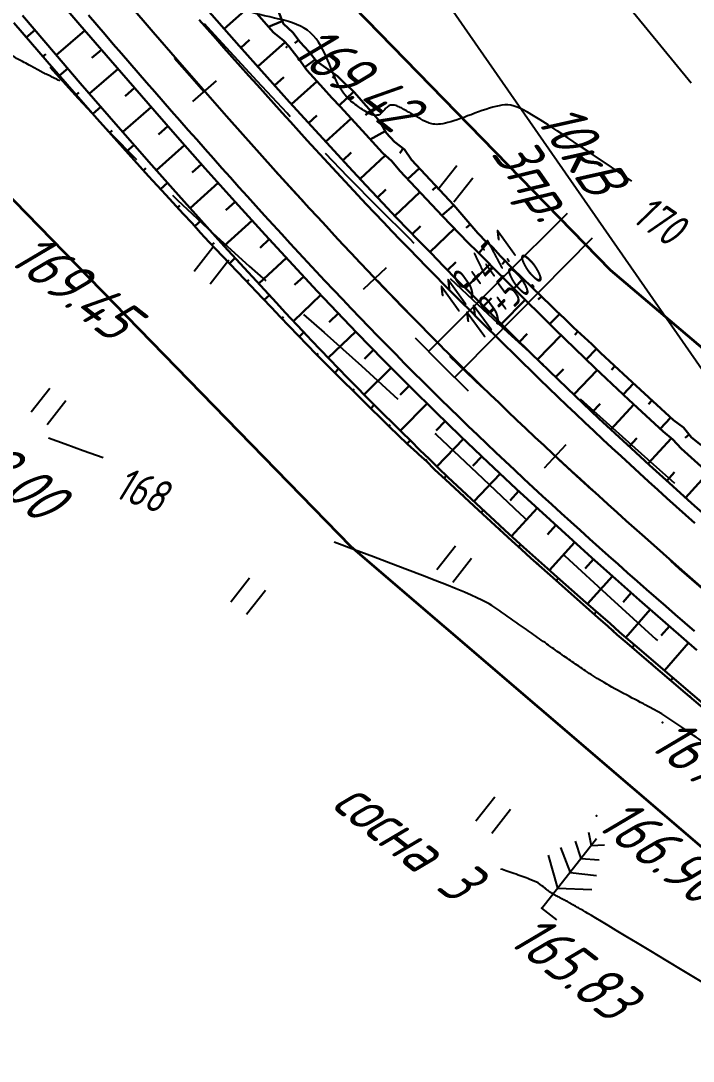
# Model space of a CAD drawing. Header units: millimetres. Extents: x -698 to 8131, y -704 to 4503.
# Drawn here: x 7553.1 to 7606.2, y 302 to 384.2 of the extents above; entities that cross this region are included whole.
import ezdxf

# ---------------------------------------------------------------- set-up
doc = ezdxf.new("R2010")
doc.units = ezdxf.units.MM
doc.linetypes.add('CONTI', pattern=[0])
doc.linetypes.add('STROT', pattern=[1.7, 0.5, -1.2])
for name, color, linetype, lineweight in [('10', 1, 'Continuous', 35), ('КОПИЯ_ОСЬ_13_ОТКОСЫ', 7, 'Continuous', 30), ('КОПИЯ_ОСЬ_ГРАНИЦЫ_ПОЛОС', 7, 'Continuous', 30), ('ОСЬ_ВЕРХ_ПОКРЫТИЯ_ГРАНИЦЫ_ПОЛОС', 7, 'Continuous', 30), ('ОСЬ_ВЕРХ_ПОКРЫТИЯ_ОСЬ', 1, 'Continuous', 30)]:
    doc.layers.add(name, color=color, linetype=linetype, lineweight=lineweight)
for name, color, linetype in [('GOR_BDEFAULT', 212, 'CONTI'), ('NAD_MDEFAULT', 7, 'CONTI'), ('PI_OTDEFAULT', 172, 'CONTI'), ('PI_TTDEFAULT', 5, 'CONTI'), ('SIT_LDEFAULT', 7, 'CONTI'), ('USLZNDEFAULT', 7, 'CONTI'), ('ZAPSKDEFAULT', 7, 'CONTI'), ('ОСЬ_ВЕРХ_ПОКРЫТИЯ_ПИКЕТЫ', 1, 'Continuous'), ('ОСЬ_ВЕРХ_ПОКРЫТИЯ_РАЗБИВКА_КРИВ', 1, 'Continuous'), ('разметка', 7, 'Continuous')]:
    doc.layers.add(name, color=color, linetype=linetype)
doc.styles.add('eskd', font='isocpeui.ttf', dxfattribs={"width": 1.2})
doc.styles.add('SHRFT', font='isocpeui.ttf', dxfattribs={"width": 3.5})
doc.styles.get("Standard").update_dxf_attribs({"font": 'isocpeui.ttf'})

# ---------------------------------------------------------------- blocks, each defined once
blk = doc.blocks.new('BL_2011')
at = {"color": 0}
for p, q in [((0, 0), (0, 2.4)), ((1.6, 0), (1.6, 2.4))]:
    blk.add_line(p, q, dxfattribs=at)
blk = doc.blocks.new('BL_108')
at = {"color": 0}
for p, q in [((-0.8, 7), (0, 6.3)), ((0, 0), (0, 7)), ((0, 6.3), (0.8, 7)), ((-1.2, 5.8), (0, 5)), ((0, 5), (1.2, 5.8)), ((-1.8, 4.7), (0, 3.6)), ((0, 3.6), (1.8, 4.7)), ((-2.2, 3.6), (0, 2)), ((0, 2), (2.2, 3.6)), ((1.5, 0), (0, 0))]:
    blk.add_line(p, q, dxfattribs=at)
blk = doc.blocks.new('*U52')
at = {"layer": 'КОПИЯ_ОСЬ_13_ОТКОСЫ'}
for points in [[(77.273, -89.224), (78.578, -90.716), (79.363, -91.344), (79.518, -91.5), (79.668, -91.661), (79.813, -91.826), (79.953, -91.997), (80.625, -92.869), (81.2, -93.68), (82.518, -95.152), (83.178, -95.885), (83.865, -96.595), (85.857, -98.778), (87.19, -100.226), (87.915, -100.894), (88.542, -101.653), (91.911, -105.218), (93.27, -106.627), (93.952, -107.329), (94.651, -108.012), (95.348, -108.697), (96.019, -109.407), (96.708, -110.098), (97.373, -110.767), (100.788, -114.164), (103.956, -117.223), (106.635, -119.75), (109.338, -122.251), (110.097, -122.879), (110.776, -123.597), (114.441, -126.899)], [(78.967, -89.059), (79.315, -89.938), (79.355, -90.034), (80.093, -90.702), (80.695, -91.489), (81.377, -92.204), (81.977, -92.991), (83.628, -94.159), (84.324, -94.857), (84.49, -95), (84.652, -95.149), (84.809, -95.302), (84.961, -95.46), (85.693, -96.271), (86.347, -97.003), (86.986, -97.749), (87.474, -98.632), (88.132, -99.359), (88.922, -99.964), (89.486, -100.777), (92.812, -104.359), (93.449, -105.1), (94.718, -106.585), (95.406, -107.275), (95.486, -107.34), (95.641, -107.474), (95.792, -107.613), (95.939, -107.757), (96.08, -107.906), (96.325, -108.192), (96.487, -108.373), (96.655, -108.55), (97.457, -109.353), (100.524, -112.336), (100.876, -112.672), (101.57, -113.354), (102.278, -114.024), (103.702, -115.357), (104.408, -116.03), (105.474, -117.036), (106.545, -118.038), (110.151, -121.354), (110.953, -121.93), (111.574, -122.71), (112.349, -123.318)], [(79.269, -89.822), (78.175, -90.255)], [(80.564, -91.318), (80.252, -91.556)], [(81.86, -92.837), (81.044, -93.459)], [(83.452, -94.035), (83.254, -94.314)], [(84.907, -95.402), (83.764, -96.491)], [(86.246, -96.889), (85.853, -97.24)], [(87.404, -98.506), (86.212, -99.164)], [(88.827, -99.892), (88.551, -100.252)], [(90.093, -101.43), (89.155, -102.301)], [(91.454, -102.896), (91.141, -103.186)], [(92.814, -104.361), (91.869, -105.173)], [(94.116, -105.88), (93.8, -106.15)], [(95.482, -107.337), (94.799, -108.157)], [(96.874, -108.772), (96.623, -109.023)], [(98.301, -110.173), (97.551, -110.945)], [(99.735, -111.568), (99.485, -111.825)], [(101.17, -112.961), (100.383, -113.762)], [(102.617, -114.341), (102.361, -114.614)], [(104.074, -115.711), (103.267, -116.558)], [(105.527, -117.086), (105.261, -117.37)], [(106.991, -118.448), (106.183, -119.327)], [(108.463, -119.802), (108.194, -120.095)], [(109.935, -121.156), (109.115, -122.047)], [(111.401, -122.493), (111.085, -122.744)]]:
    blk.add_lwpolyline(points, dxfattribs=at)

msp = doc.modelspace()

# ---------------------------------------------------------------- linework, layer by layer
at = {"layer": '10'}
for points in [[(7384.503, 596.294), (7438.513, 545.904), (7502.403, 474.094), (7557.083, 408.214), (7599.643, 364.494), (7714.093, 267.324), (7782.333, 205.664), (7802.953, 187.964), (7827.053, 167.284), (7831.933, 163.094), (7846.053, 144.894), (7851.593, 137.764), (7868.693, 97.284), (7876.343, 79.154), (7881.943, 63.124), (7904.923, -2.646), (7913.743, -6.586), (7929.843, -50.886), (7929.843, -50.886), (7966.053, -166.916), (7964.873, -168.836), (7968.623, -174.866), (7974.573, -194.306), (7993.635, -264.502)], [(7904.923, -2.646), (7881.943, 63.124), (7876.343, 79.154), (7868.693, 97.284), (7851.593, 137.764), (7846.053, 144.894), (7831.933, 163.094), (7827.053, 167.284), (7802.953, 187.964), (7782.333, 205.664), (7714.093, 267.324), (7599.643, 364.494), (7557.083, 408.214), (7502.403, 474.094)], [(7534.823, 388.204), (7579.153, 342.644), (7668.383, 266.154), (7674.933, 273.954), (7730.443, 224.604), (7787.613, 173.774), (7799.793, 161.634), (7803.053, 157.734), (7798.763, 152.744), (7838.693, 112.274), (7838.693, 112.274), (7853.293, 72.484), (7860.173, 81.044), (7863.853, 70.864), (7884.476, 12.617)]]:
    msp.add_lwpolyline(points, dxfattribs=at)
at = {"layer": 'GOR_BDEFAULT', "color": 212, "flags": 128}
for points, elevation in [([(7556.179, 379.45), (7556.109, 379.49), (7556.029, 379.52), (7555.949, 379.56), (7555.859, 379.61), (7555.769, 379.65), (7555.669, 379.7), (7555.569, 379.75), (7555.479, 379.8), (7555.379, 379.84), (7555.279, 379.89), (7555.189, 379.94), (7555.099, 379.98), (7555.009, 380.02), (7554.929, 380.06), (7554.859, 380.1), (7554.439, 380.32), (7553.849, 380.64), (7553.739, 380.7), (7553.619, 380.77), (7553.489, 380.84), (7553.349, 380.91), (7553.209, 380.99), (7553.059, 381.07), (7552.909, 381.15), (7552.759, 381.23), (7552.609, 381.32), (7552.459, 381.4), (7552.319, 381.48), (7552.179, 381.56), (7552.049, 381.63), (7551.929, 381.7), (7551.819, 381.76), (7551.229, 382.22), (7551.119, 382.43), (7550.609, 382.85), (7550.519, 382.91), (7550.409, 382.98), (7550.299, 383.05), (7550.189, 383.13), (7550.059, 383.2), (7549.939, 383.28), (7549.809, 383.37), (7549.679, 383.45), (7549.549, 383.53), (7549.429, 383.61), (7549.309, 383.69), (7549.189, 383.77), (7549.079, 383.84), (7548.969, 383.91), (7548.879, 383.97), (7548.289, 384.45), (7547.769, 384.88), (7547.679, 384.94), (7547.589, 385), (7547.499, 385.07), (7547.389, 385.14), (7547.289, 385.21), (7547.179, 385.28), (7547.069, 385.36), (7546.949, 385.43), (7546.839, 385.51), (7546.729, 385.58), (7546.619, 385.65), (7546.519, 385.72), (7546.419, 385.79), (7546.329, 385.85), (7546.239, 385.91), (7545.649, 386.35), (7545.089, 386.74), (7545.019, 386.79), (7544.929, 386.85), (7544.839, 386.9), (7544.749, 386.97), (7544.649, 387.03), (7544.549, 387.1), (7544.449, 387.16), (7544.339, 387.23), (7544.239, 387.29), (7544.129, 387.36), (7544.029, 387.42), (7543.939, 387.48), (7543.839, 387.54), (7543.749, 387.59), (7543.669, 387.64), (7542.889, 387.91), (7542.039, 388.19), (7541.949, 388.24), (7541.859, 388.3), (7541.769, 388.36), (7541.669, 388.42), (7541.569, 388.49), (7541.469, 388.56), (7541.369, 388.63), (7541.259, 388.7), (7541.159, 388.77), (7541.049, 388.84), (7540.949, 388.9), (7540.849, 388.96), (7540.749, 389.02), (7540.659, 389.08), (7540.569, 389.13), (7539.529, 389.37), (7538.439, 389.58), (7538.349, 389.63), (7538.249, 389.68), (7538.139, 389.74), (7538.039, 389.8), (7537.929, 389.86), (7537.819, 389.92), (7537.709, 389.99), (7537.599, 390.06), (7537.489, 390.12), (7537.379, 390.18), (7537.269, 390.25), (7537.159, 390.31), (7537.059, 390.36), (7536.959, 390.41), (7536.859, 390.45), (7535.729, 390.6), (7534.659, 390.7), (7534.569, 390.74), (7534.469, 390.78), (7534.369, 390.83), (7534.269, 390.88), (7534.169, 390.94), (7534.059, 390.99), (7533.959, 391.05), (7533.849, 391.11), (7533.749, 391.16), (7533.639, 391.22), (7533.539, 391.27), (7533.439, 391.32), (7533.349, 391.37), (7533.259, 391.41), (7533.169, 391.45), (7532.089, 391.69), (7532.009, 391.72), (7531.919, 391.76), (7531.839, 391.8), (7531.749, 391.85), (7531.649, 391.9), (7531.559, 391.95), (7531.469, 392.01), (7531.379, 392.06), (7531.289, 392.12), (7531.199, 392.19), (7531.119, 392.25), (7531.039, 392.32), (7530.959, 392.39), (7530.879, 392.45), (7530.809, 392.52), (7530.749, 392.59), (7530.689, 392.66), (7530.619, 392.73), (7530.549, 392.81), (7530.469, 392.89), (7530.379, 392.99), (7530.259, 393.09), (7530.129, 393.21), (7529.969, 393.34), (7529.769, 393.49), (7529.549, 393.66), (7529.279, 393.85), (7528.969, 394.06), (7528.619, 394.29), (7528.209, 394.55), (7527.759, 394.84), (7527.249, 395.15), (7526.699, 395.48), (7526.129, 395.83), (7525.519, 396.19), (7524.899, 396.56), (7524.269, 396.94), (7523.629, 397.31), (7522.989, 397.69), (7522.369, 398.05), (7521.759, 398.41), (7521.179, 398.75), (7520.629, 399.08), (7520.119, 399.38), (7519.649, 399.65), (7516.499, 401.83), (7516.339, 401.96), (7516.169, 402.12), (7515.979, 402.28), (7515.769, 402.46), (7515.549, 402.65), (7515.309, 402.86), (7515.059, 403.09), (7514.799, 403.33), (7514.519, 403.59), (7514.219, 403.86), (7513.899, 404.16), (7513.579, 404.47), (7513.229, 404.8), (7512.869, 405.16), (7512.499, 405.53), (7512.099, 405.92), (7511.699, 406.34), (7511.279, 406.77), (7510.849, 407.22), (7510.409, 407.69), (7509.959, 408.16), (7509.509, 408.65), (7509.049, 409.15), (7508.589, 409.66), (7508.129, 410.18), (7507.659, 410.7), (7507.199, 411.23), (7506.739, 411.75), (7506.289, 412.28), (7505.839, 412.81), (7505.399, 413.34), (7504.969, 413.86), (7504.549, 414.37), (7504.129, 414.88), (7503.729, 415.38), (7503.339, 415.87), (7502.959, 416.34), (7502.599, 416.8), (7502.239, 417.24), (7501.909, 417.66), (7501.579, 418.06), (7501.269, 418.44), (7500.979, 418.8), (7500.709, 419.13), (7500.449, 419.43), (7500.209, 419.7), (7499.989, 419.94), (7499.789, 420.16), (7499.599, 420.36), (7499.419, 420.54), (7499.259, 420.7), (7499.119, 420.84), (7498.979, 420.97), (7498.859, 421.1), (7498.749, 421.21), (7498.649, 421.32), (7498.549, 421.43), (7498.469, 421.53), (7498.389, 421.64), (7498.319, 421.76), (7498.249, 421.88), (7498.189, 422), (7498.129, 422.14), (7498.079, 422.27), (7498.029, 422.42), (7497.989, 422.56), (7497.939, 422.72), (7497.899, 422.87), (7497.859, 423.03), (7497.829, 423.18), (7497.789, 423.34), (7497.749, 423.5), (7497.709, 423.66), (7497.679, 423.82), (7497.639, 423.98), (7497.589, 424.14), (7497.549, 424.29), (7497.509, 424.45), (7497.459, 424.6), (7497.409, 424.76), (7497.359, 424.91), (7497.309, 425.07), (7497.259, 425.23), (7497.209, 425.38), (7497.149, 425.54), (7497.089, 425.71), (7497.029, 425.87), (7496.969, 426.04), (7496.909, 426.22), (7496.849, 426.39), (7496.779, 426.58), (7496.709, 426.77), (7496.639, 426.98), (7496.549, 427.21), (7496.469, 427.46), (7496.369, 427.75), (7496.259, 428.07), (7496.139, 428.44), (7495.999, 428.86), (7495.849, 429.33), (7495.689, 429.86), (7495.499, 430.45), (7495.289, 431.11), (7495.069, 431.85), (7494.809, 432.67)], 170), ([(7598.279, 373.6), (7597.209, 374.32), (7596.279, 374.96), (7595.449, 375.51), (7594.729, 375.98), (7594.109, 376.37), (7593.569, 376.7), (7593.099, 376.97), (7592.699, 377.18), (7592.349, 377.34), (7592.049, 377.45), (7591.779, 377.52), (7591.539, 377.55), (7591.309, 377.56), (7591.079, 377.54), (7590.849, 377.49), (7590.609, 377.44), (7590.349, 377.37), (7590.089, 377.29), (7589.809, 377.19), (7589.529, 377.1), (7589.239, 377), (7588.949, 376.89), (7588.659, 376.78), (7588.369, 376.68), (7588.089, 376.57), (7587.809, 376.47), (7587.549, 376.38), (7587.289, 376.29), (7587.049, 376.21), (7586.819, 376.15), (7586.609, 376.1), (7586.419, 376.06), (7586.239, 376.03), (7586.079, 376.02), (7585.929, 376.01), (7585.789, 376.02), (7585.659, 376.03), (7585.539, 376.05), (7585.429, 376.08), (7585.329, 376.11), (7585.229, 376.15), (7585.139, 376.19), (7585.049, 376.24), (7584.959, 376.28), (7584.869, 376.33), (7584.789, 376.38), (7584.699, 376.43), (7584.609, 376.48), (7584.519, 376.53), (7584.429, 376.58), (7584.339, 376.63), (7584.249, 376.68), (7584.159, 376.73), (7584.069, 376.78), (7583.979, 376.83), (7583.889, 376.88), (7583.799, 376.94), (7583.709, 376.99), (7583.609, 377.04), (7583.519, 377.1), (7583.429, 377.15), (7583.329, 377.2), (7583.239, 377.26), (7583.139, 377.31), (7583.049, 377.35), (7582.959, 377.4), (7582.869, 377.44), (7582.779, 377.47), (7582.689, 377.5), (7582.599, 377.52), (7582.519, 377.54), (7582.439, 377.54), (7582.359, 377.54), (7582.279, 377.53), (7582.209, 377.51), (7582.139, 377.47), (7582.069, 377.43), (7582.009, 377.38), (7581.949, 377.32), (7581.889, 377.26), (7581.829, 377.2), (7581.769, 377.13), (7581.709, 377.06), (7581.649, 377), (7581.589, 376.94), (7581.519, 376.88), (7581.459, 376.83), (7581.389, 376.78), (7581.319, 376.75), (7581.239, 376.73), (7581.159, 376.72), (7581.079, 376.72), (7580.989, 376.73), (7580.899, 376.75), (7580.799, 376.78), (7580.709, 376.82), (7580.609, 376.87), (7580.499, 376.92), (7580.399, 376.98), (7580.289, 377.05), (7580.179, 377.12), (7580.069, 377.19), (7579.949, 377.27), (7579.839, 377.35), (7579.729, 377.43), (7579.609, 377.51), (7579.489, 377.59), (7579.379, 377.68), (7579.259, 377.77), (7579.149, 377.86), (7579.029, 377.97), (7578.919, 378.08), (7578.799, 378.2), (7578.689, 378.33), (7578.569, 378.47), (7578.459, 378.63), (7578.349, 378.8), (7578.229, 378.99), (7578.119, 379.19), (7578.019, 379.42), (7577.909, 379.66), (7577.799, 379.92), (7577.689, 380.19), (7577.579, 380.48), (7577.459, 380.77), (7577.339, 381.07), (7577.209, 381.37), (7577.069, 381.66), (7576.919, 381.96), (7576.759, 382.24), (7576.589, 382.52), (7576.399, 382.78), (7576.189, 383.02), (7575.969, 383.25), (7575.719, 383.45), (7575.459, 383.62), (7575.169, 383.78), (7574.869, 383.91), (7574.549, 384.03), (7574.219, 384.14), (7573.869, 384.24), (7573.499, 384.33), (7573.119, 384.41), (7572.739, 384.5), (7572.339, 384.59), (7571.929, 384.69), (7571.519, 384.8), (7571.099, 384.93), (7570.669, 385.07), (7570.239, 385.23), (7569.809, 385.41), (7569.369, 385.61), (7568.939, 385.84), (7568.509, 386.07), (7568.089, 386.32), (7567.679, 386.57), (7567.279, 386.83), (7566.889, 387.09), (7566.519, 387.35), (7566.159, 387.61), (7565.829, 387.86), (7565.519, 388.1), (7565.229, 388.32), (7564.969, 388.53), (7564.739, 388.72), (7563.239, 390.05), (7563.119, 390.13), (7562.989, 390.22), (7562.849, 390.33), (7562.699, 390.43), (7562.539, 390.54), (7562.369, 390.66), (7562.199, 390.77), (7562.019, 390.89), (7561.849, 391), (7561.679, 391.12), (7561.509, 391.22), (7561.349, 391.33), (7561.199, 391.43), (7561.059, 391.52), (7560.939, 391.6)], 170), ([(7601.329, 371.52), (7599.719, 372.62), (7598.279, 373.6)], 170), ([(7559.579, 349.65), (7558.019, 350.21), (7556.579, 350.73), (7555.269, 351.21)], 168), ([(7582.309, 341.32), (7580.939, 341.84), (7579.449, 342.39), (7577.839, 342.99)], 168), ([(7624.299, 317.16), (7623.989, 317.33), (7623.649, 317.52), (7623.289, 317.72), (7622.899, 317.94), (7622.489, 318.17), (7622.069, 318.4), (7621.629, 318.64), (7621.199, 318.89), (7620.759, 319.13), (7620.329, 319.37), (7619.899, 319.61), (7619.499, 319.83), (7619.109, 320.05), (7618.739, 320.25), (7618.409, 320.44), (7618.109, 320.61), (7617.829, 320.76), (7617.579, 320.9), (7617.359, 321.03), (7617.139, 321.15), (7616.949, 321.26), (7616.749, 321.37), (7616.569, 321.48), (7616.379, 321.58), (7616.189, 321.69), (7615.989, 321.81), (7615.769, 321.93), (7615.539, 322.06), (7615.279, 322.21), (7614.999, 322.37), (7614.689, 322.55), (7614.349, 322.74), (7613.989, 322.95), (7613.609, 323.17), (7613.209, 323.39), (7612.789, 323.63), (7612.369, 323.88), (7611.939, 324.13), (7611.509, 324.38), (7611.069, 324.63), (7610.639, 324.89), (7610.219, 325.14), (7609.799, 325.39), (7609.399, 325.63), (7609.019, 325.86), (7608.659, 326.09), (7608.319, 326.31), (7607.989, 326.51), (7607.689, 326.71), (7607.399, 326.9), (7607.129, 327.08), (7606.869, 327.26), (7606.639, 327.42), (7606.409, 327.58), (7606.209, 327.72), (7606.009, 327.86), (7605.829, 327.99), (7605.659, 328.11), (7605.509, 328.22), (7605.359, 328.32), (7604.179, 329.12), (7603.709, 329.42), (7602.739, 329.97), (7602.579, 330.05), (7602.399, 330.14), (7602.219, 330.24), (7602.019, 330.34), (7601.809, 330.45), (7601.589, 330.57), (7601.369, 330.68), (7601.139, 330.8), (7600.909, 330.93), (7600.679, 331.05), (7600.439, 331.17), (7600.209, 331.3), (7599.989, 331.42), (7599.769, 331.54), (7599.549, 331.66), (7599.349, 331.78), (7599.149, 331.9), (7598.959, 332.01), (7598.779, 332.12), (7598.609, 332.22), (7598.439, 332.33), (7598.279, 332.43), (7598.129, 332.53), (7597.979, 332.63), (7597.829, 332.72), (7597.689, 332.82), (7597.549, 332.91), (7597.409, 333.01), (7597.279, 333.1), (7597.139, 333.19), (7597.009, 333.28), (7596.879, 333.37), (7596.749, 333.46), (7596.619, 333.55), (7596.489, 333.64), (7596.359, 333.73), (7596.229, 333.82), (7596.099, 333.91), (7595.969, 334), (7595.839, 334.1), (7595.709, 334.19), (7595.579, 334.28), (7595.439, 334.37), (7595.309, 334.47), (7595.179, 334.56), (7595.039, 334.66), (7594.899, 334.76), (7594.759, 334.86), (7594.619, 334.95), (7594.479, 335.06), (7594.339, 335.16), (7594.189, 335.26), (7594.049, 335.36), (7593.899, 335.46), (7593.749, 335.57), (7593.609, 335.67), (7593.459, 335.78), (7593.309, 335.88), (7593.159, 335.99), (7593.009, 336.1), (7592.859, 336.2), (7592.709, 336.31), (7592.549, 336.41), (7592.399, 336.52), (7592.249, 336.63), (7592.099, 336.73), (7591.949, 336.84), (7591.799, 336.95), (7591.649, 337.05), (7591.499, 337.16), (7591.349, 337.26), (7591.199, 337.37), (7591.049, 337.47), (7590.899, 337.57), (7590.749, 337.67), (7590.609, 337.78), (7590.449, 337.88), (7590.269, 338), (7590.059, 338.12), (7589.799, 338.26), (7589.489, 338.41), (7589.109, 338.59), (7588.649, 338.8), (7588.109, 339.04), (7587.459, 339.31), (7586.699, 339.62), (7585.809, 339.97), (7584.799, 340.37), (7583.629, 340.82), (7582.309, 341.32)], 168), ([(7605.429, 309.11), (7604.049, 309.94), (7602.839, 310.67), (7601.779, 311.31), (7600.879, 311.85), (7600.109, 312.32), (7599.459, 312.7), (7598.929, 313.03), (7598.489, 313.29), (7598.139, 313.49), (7597.869, 313.66), (7597.659, 313.78), (7597.499, 313.88), (7597.379, 313.95), (7597.279, 314), (7597.199, 314.05), (7597.119, 314.1), (7597.049, 314.14), (7596.969, 314.18), (7596.899, 314.23), (7596.829, 314.27), (7596.749, 314.31), (7596.679, 314.35), (7596.609, 314.39), (7596.539, 314.43), (7596.469, 314.47), (7596.399, 314.51), (7596.329, 314.55), (7596.259, 314.59), (7596.179, 314.62), (7596.109, 314.66), (7596.039, 314.7), (7595.959, 314.74), (7595.889, 314.78), (7595.809, 314.82), (7595.739, 314.86), (7595.659, 314.9), (7595.589, 314.94), (7595.509, 314.98), (7595.429, 315.02), (7595.359, 315.06), (7595.289, 315.1), (7595.209, 315.14), (7595.139, 315.18), (7595.069, 315.23), (7595.009, 315.27), (7594.939, 315.31), (7594.879, 315.35), (7594.809, 315.4), (7594.749, 315.44), (7594.689, 315.48), (7594.639, 315.52), (7594.579, 315.57), (7594.529, 315.61), (7594.479, 315.65), (7594.439, 315.68), (7594.389, 315.72), (7594.349, 315.76), (7594.309, 315.79), (7594.269, 315.82), (7594.239, 315.85), (7593.939, 316.08), (7593.239, 316.38), (7593.119, 316.42), (7592.979, 316.47), (7592.839, 316.52), (7592.679, 316.58), (7592.519, 316.63), (7592.359, 316.69), (7592.189, 316.75), (7592.029, 316.81), (7591.859, 316.86), (7591.699, 316.92), (7591.539, 316.97), (7591.389, 317.03), (7591.249, 317.08), (7591.119, 317.12), (7590.999, 317.16)], 166), ([(7612.059, 305.11), (7610.229, 306.21), (7608.499, 307.26), (7606.899, 308.22), (7605.429, 309.11)], 166)]:
    msp.add_lwpolyline(points, dxfattribs=dict(at, elevation=elevation))
at = {"layer": 'PI_TTDEFAULT', "color": 5}
for p in [(7574.059, 382.11, 169.419), (7603.749, 328.76, 167.932), (7598.549, 321.38, 166.903), (7594.239, 314.07, 165.83)]:
    msp.add_point(p, dxfattribs=at)
at = {"layer": 'SIT_LDEFAULT', "color": 7}
for p, q in [((7606.009, 379.28), (7595.879, 391.67)), ((7615.759, 343.81), (7583.179, 390.8)), ((7568.129, 383.39), (7567.599, 383.97)), ((7571.739, 379.42), (7568.119, 383.38)), ((7555.389, 380.53), (7557.609, 378.07)), ((7574.119, 376.89), (7571.749, 379.42)), ((7557.609, 378.07), (7560.149, 375.35)), ((7574.369, 376.62), (7574.119, 376.89)), ((7560.149, 375.35), (7562.219, 373.23)), ((7578.909, 371.88), (7577.139, 373.72)), ((7581.349, 369.4), (7578.909, 371.88)), ((7565.059, 370.42), (7565.429, 370.06)), ((7565.429, 370.06), (7568.239, 367.43)), ((7583.799, 366.96), (7581.349, 369.4)), ((7568.239, 367.43), (7571.129, 364.81)), ((7584.159, 366.61), (7583.799, 366.96)), ((7571.129, 364.81), (7572.429, 363.66)), ((7588.789, 362.14), (7587.029, 363.82)), ((7591.569, 359.54), (7588.789, 362.14)), ((7575.409, 360.99), (7577.029, 359.56)), ((7577.029, 359.56), (7579.979, 356.93)), ((7594.349, 357), (7591.579, 359.55)), ((7579.979, 356.93), (7582.859, 354.31)), ((7598.329, 353.36), (7597.289, 354.3)), ((7602.089, 349.98), (7598.329, 353.36)), ((7585.789, 351.59), (7585.879, 351.51)), ((7585.879, 351.51), (7589.109, 348.47)), ((7604.729, 347.63), (7602.089, 349.98)), ((7589.109, 348.47), (7592.519, 345.25)), ((7592.509, 345.24), (7593.059, 344.73)), ((7595.979, 341.99), (7596.039, 341.93)), ((7596.039, 341.93), (7599.639, 338.6)), ((7599.639, 338.6), (7603.239, 335.33)), ((7603.239, 335.33), (7603.349, 335.24))]:
    msp.add_line(p, q, dxfattribs=at)
at = {"layer": 'КОПИЯ_ОСЬ_13_ОТКОСЫ'}
for points in [[(7460.927, 497.016), (7557.756, 383.889), (7561.031, 380.091), (7563.668, 377.06), (7565.656, 374.792), (7567.656, 372.531), (7570.009, 369.903), (7572.377, 367.29), (7576.494, 362.846), (7579.631, 359.55), (7581.738, 357.385), (7583.866, 355.239), (7585.822, 353.304), (7587.796, 351.386), (7589.99, 349.29), (7592.202, 347.214), (7596.666, 343.118), (7598.164, 341.768), (7600.044, 340.091), (7601.929, 338.423), (7604.2, 336.433), (7606.477, 334.456)], [(7567.369, 385.579), (7570.331, 382.22), (7571.652, 380.735), (7572.976, 379.253), (7574.304, 377.777), (7576.637, 375.209), (7578.987, 372.657), (7580.337, 371.209), (7581.693, 369.769), (7582.713, 368.693), (7583.737, 367.623), (7584.422, 366.912), (7585.453, 365.85), (7586.488, 364.792), (7587.527, 363.741), (7588.571, 362.694), (7591.991, 359.29), (7593.395, 357.906), (7594.1, 357.217), (7595.518, 355.845), (7596.23, 355.161), (7598.74, 352.782), (7601.274, 350.425), (7602.731, 349.084), (7604.563, 347.417), (7606.035, 346.089), (7607.143, 345.095)], [(7569.14, 383.57), (7571.217, 385.401)], [(7552.543, 384.038), (7555.162, 380.996), (7557.8, 377.959), (7559.128, 376.443), (7559.796, 375.687), (7561.141, 374.182), (7562.492, 372.679), (7563.173, 371.931), (7563.857, 371.185), (7564.538, 370.436), (7565.916, 368.95), (7566.607, 368.208), (7567.284, 367.453), (7567.972, 366.707), (7569.017, 365.597), (7570.767, 363.753), (7572.177, 362.284), (7572.88, 361.546), (7573.572, 360.798), (7574.275, 360.059), (7575.688, 358.587), (7576.401, 357.854), (7577.123, 357.131), (7580.761, 353.532), (7581.47, 352.84), (7582.182, 352.151), (7583.633, 350.753), (7584.38, 350.053), (7584.523, 349.934), (7584.734, 349.75), (7584.94, 349.562), (7585.141, 349.368), (7585.297, 349.203), (7585.538, 348.961), (7585.784, 348.726), (7586.622, 347.959), (7589.233, 345.527), (7591.86, 343.111), (7592.615, 342.429), (7593.366, 341.744), (7594.877, 340.384), (7596.772, 338.697), (7598.672, 337.021), (7599.44, 336.362), (7600.188, 335.679), (7600.96, 335.026), (7601.727, 334.367), (7602.491, 333.706), (7605.559, 331.083), (7607.103, 329.788)], [(7553.217, 384.616), (7555.82, 381.562), (7557.783, 379.274), (7560.591, 376.04), (7563.416, 372.819), (7565.089, 370.926), (7567.788, 367.906), (7569.149, 366.403), (7573.273, 361.913), (7573.959, 361.161), (7575.347, 359.67), (7576.044, 358.925), (7576.746, 358.185), (7577.454, 357.45), (7578.877, 355.985), (7581.035, 353.804), (7583.149, 351.721), (7583.872, 350.997), (7584.601, 350.281), (7585.339, 349.573), (7586.059, 348.849), (7586.797, 348.142), (7590.153, 345.014), (7591.655, 343.639), (7592.785, 342.614), (7594.674, 340.918), (7595.433, 340.243), (7597.714, 338.23), (7598.856, 337.229), (7599.623, 336.569), (7600.373, 335.89), (7601.902, 334.567), (7602.668, 333.909), (7606.121, 330.964), (7608.042, 329.337)], [(7553.217, 384.616), (7555.82, 381.562), (7557.783, 379.274), (7560.591, 376.04), (7563.416, 372.819), (7565.089, 370.925), (7567.788, 367.906), (7569.149, 366.403), (7573.273, 361.913), (7573.959, 361.161), (7575.347, 359.67), (7576.044, 358.925), (7576.746, 358.185), (7577.454, 357.45), (7578.877, 355.985), (7581.035, 353.804), (7583.149, 351.721), (7583.872, 350.997), (7584.601, 350.281), (7585.339, 349.573), (7586.06, 348.849), (7586.796, 348.142), (7590.153, 345.014), (7591.655, 343.639), (7592.785, 342.614), (7594.675, 340.918), (7595.433, 340.243), (7597.713, 338.23), (7598.856, 337.229), (7599.623, 336.569), (7600.373, 335.89), (7601.902, 334.567), (7602.668, 333.909), (7606.121, 330.964), (7608.042, 329.337)], [(7571.736, 384.766), (7573.041, 383.274), (7573.825, 382.646), (7573.981, 382.49), (7574.131, 382.329), (7574.276, 382.163), (7574.415, 381.993), (7575.088, 381.121), (7575.663, 380.31), (7576.981, 378.838), (7577.641, 378.105), (7578.327, 377.395), (7580.32, 375.211), (7581.652, 373.763), (7582.378, 373.095), (7583.005, 372.337), (7586.373, 368.772), (7587.733, 367.363), (7588.414, 366.661), (7589.114, 365.978), (7589.811, 365.292), (7590.482, 364.583), (7591.171, 363.892), (7591.836, 363.222), (7595.25, 359.826), (7598.419, 356.767), (7601.098, 354.24), (7603.801, 351.739), (7604.56, 351.111), (7605.238, 350.393), (7608.903, 347.091)], [(7553.528, 382.894), (7554.195, 383.468)], [(7558.151, 383.431), (7555.89, 381.48)], [(7570.464, 382.071), (7571.153, 382.684)], [(7571.794, 380.576), (7573.959, 382.512)], [(7554.833, 381.378), (7555.055, 381.57)], [(7559.458, 381.916), (7558.704, 381.266)], [(7556.143, 379.867), (7556.791, 380.43)], [(7560.764, 380.402), (7558.498, 378.447)], [(7573.127, 379.086), (7573.847, 379.733)], [(7574.464, 377.599), (7576.469, 379.409)], [(7557.454, 378.357), (7557.67, 378.545)], [(7562.075, 378.891), (7561.322, 378.237)], [(7558.771, 376.851), (7559.402, 377.405)], [(7563.387, 377.382), (7561.131, 375.421)], [(7575.808, 376.117), (7576.474, 376.723)], [(7564.705, 375.877), (7563.956, 375.22)], [(7577.157, 374.641), (7579.162, 376.48)], [(7560.095, 375.353), (7560.304, 375.539)], [(7561.429, 373.862), (7562.026, 374.399)], [(7566.025, 374.375), (7563.789, 372.397)], [(7578.512, 373.17), (7579.178, 373.786)], [(7579.874, 371.705), (7581.869, 373.564)], [(7562.767, 372.376), (7562.965, 372.556)], [(7567.35, 372.877), (7566.605, 372.218)], [(7564.116, 370.9), (7564.668, 371.402)], [(7568.68, 371.384), (7566.456, 369.395)], [(7581.242, 370.247), (7581.904, 370.87)], [(7582.617, 368.794), (7584.587, 370.663)], [(7565.472, 369.429), (7565.654, 369.598)], [(7570.016, 369.895), (7569.277, 369.229)], [(7566.829, 367.96), (7567.334, 368.413)], [(7571.357, 368.411), (7569.146, 366.406)], [(7584.001, 367.35), (7584.653, 367.977)], [(7585.392, 365.913), (7587.322, 367.788)], [(7572.706, 366.935), (7571.976, 366.258)], [(7568.18, 366.486), (7568.345, 366.641)], [(7569.554, 365.032), (7570.01, 365.465)], [(7574.065, 365.467), (7571.873, 363.437)], [(7586.792, 364.485), (7587.43, 365.116)], [(7588.2, 363.065), (7590.113, 364.972)], [(7570.931, 363.582), (7571.082, 363.727)], [(7575.424, 364), (7574.693, 363.323)], [(7572.315, 362.138), (7572.715, 362.52)], [(7576.788, 362.537), (7574.609, 360.463)], [(7589.617, 361.653), (7590.252, 362.292)], [(7591.035, 360.242), (7592.923, 362.14)], [(7578.167, 361.088), (7577.441, 360.397)], [(7573.684, 360.68), (7573.817, 360.807)], [(7575.066, 359.235), (7575.429, 359.583)], [(7579.546, 359.64), (7577.354, 357.553)], [(7592.454, 358.834), (7593.081, 359.469)], [(7593.881, 357.431), (7595.75, 359.344)], [(7576.457, 357.798), (7576.576, 357.916)], [(7580.937, 358.203), (7580.215, 357.499)], [(7577.875, 356.387), (7578.184, 356.699)], [(7582.338, 356.776), (7580.192, 354.656)], [(7595.317, 356.04), (7595.937, 356.68)], [(7596.76, 354.655), (7598.604, 356.591)], [(7583.748, 355.357), (7583.037, 354.646)], [(7579.297, 354.98), (7579.399, 355.084)], [(7580.719, 353.574), (7580.99, 353.849)], [(7585.168, 353.948), (7583.058, 351.81)], [(7598.212, 353.279), (7598.823, 353.928)], [(7599.671, 351.911), (7601.496, 353.868)], [(7582.152, 352.179), (7582.242, 352.272)], [(7586.595, 352.548), (7585.897, 351.831)], [(7588.033, 351.157), (7585.934, 348.975)], [(7601.137, 350.551), (7601.741, 351.206)], [(7602.609, 349.197), (7604.451, 351.2)], [(7583.593, 350.792), (7583.83, 351.039)], [(7585.067, 349.44), (7585.146, 349.522)], [(7589.478, 349.775), (7588.783, 349.044)], [(7586.513, 348.059), (7586.685, 348.248)], [(7590.932, 348.401), (7588.871, 346.209)], [(7604.087, 347.85), (7604.697, 348.521)], [(7605.57, 346.508), (7607.355, 348.487)], [(7592.394, 347.037), (7591.716, 346.298)], [(7587.975, 346.695), (7588.033, 346.757)], [(7589.441, 345.334), (7589.611, 345.519)], [(7593.868, 345.685), (7591.839, 343.473)], [(7590.912, 343.979), (7590.969, 344.041)], [(7595.341, 344.333), (7594.665, 343.595)], [(7596.817, 342.982), (7594.832, 340.779)], [(7592.39, 342.632), (7592.559, 342.819)], [(7593.872, 341.289), (7593.928, 341.351)], [(7598.303, 341.644), (7597.645, 340.906)], [(7595.361, 339.953), (7595.537, 340.151)], [(7599.796, 340.312), (7597.839, 338.12)], [(7601.293, 338.986), (7600.643, 338.252)], [(7596.855, 338.624), (7596.913, 338.69)], [(7598.354, 337.301), (7598.537, 337.508)], [(7602.794, 337.665), (7600.865, 335.464)], [(7604.298, 336.348), (7603.659, 335.611)], [(7599.857, 335.981), (7599.919, 336.049)], [(7601.37, 334.673), (7601.545, 334.876)], [(7605.808, 335.036), (7603.91, 332.85)], [(7602.886, 333.368), (7602.944, 333.436)], [(7604.406, 332.069), (7604.583, 332.276)], [(7605.929, 330.773), (7605.987, 330.842)]]:
    msp.add_lwpolyline(points, dxfattribs=at)
at = {"layer": 'КОПИЯ_ОСЬ_ГРАНИЦЫ_ПОЛОС'}
msp.add_lwpolyline([(7606.303, 344.506), (7605.571, 345.162), (7604.84, 345.819), (7604.111, 346.477), (7603.383, 347.137), (7602.657, 347.798), (7601.932, 348.46), (7601.209, 349.124), (7600.487, 349.789), (7599.768, 350.455), (7599.05, 351.123), (7598.334, 351.793), (7597.619, 352.464), (7596.907, 353.136), (7596.197, 353.811), (7595.488, 354.487), (7594.782, 355.165), (7594.078, 355.845), (7593.376, 356.527), (7592.677, 357.21), (7591.979, 357.896), (7591.284, 358.583), (7590.592, 359.273), (7589.913, 359.944), (7589.236, 360.618), (7588.561, 361.294), (7587.868, 361.983), (7587.177, 362.675), (7586.488, 363.369), (7585.801, 364.065), (7585.116, 364.764), (7584.433, 365.464), (7583.751, 366.167), (7583.072, 366.872), (7582.394, 367.579), (7581.718, 368.288), (7581.043, 368.999), (7580.37, 369.712), (7579.699, 370.427), (7579.029, 371.144), (7578.361, 371.862), (7577.694, 372.582), (7577.028, 373.303), (7576.364, 374.026), (7575.701, 374.751), (7575.039, 375.477), (7574.378, 376.205), (7573.718, 376.934), (7573.06, 377.664), (7572.402, 378.395), (7571.746, 379.128), (7571.09, 379.862), (7570.436, 380.597), (7569.782, 381.333), (7569.129, 382.07), (7568.476, 382.808), (7567.824, 383.547), (7567.173, 384.287)], dxfattribs=at)
at = {"layer": 'ОСЬ_ВЕРХ_ПОКРЫТИЯ_ГРАНИЦЫ_ПОЛОС'}
for points in [[(7460.927, 497.016), (7557.756, 383.889), (7561.031, 380.091), (7563.668, 377.06), (7565.656, 374.792), (7567.656, 372.531), (7570.009, 369.903), (7572.377, 367.29), (7576.494, 362.846), (7579.631, 359.55), (7581.738, 357.385), (7583.866, 355.239), (7585.822, 353.304), (7587.796, 351.386), (7589.99, 349.29), (7592.202, 347.214), (7596.666, 343.118), (7598.164, 341.768), (7600.044, 340.091), (7601.929, 338.423), (7604.2, 336.433), (7606.477, 334.456)], [(7567.369, 385.579), (7570.331, 382.22), (7571.652, 380.735), (7572.976, 379.253), (7574.304, 377.777), (7576.637, 375.209), (7578.987, 372.657), (7580.337, 371.209), (7581.693, 369.769), (7582.713, 368.693), (7583.737, 367.623), (7584.422, 366.912), (7585.453, 365.85), (7586.488, 364.792), (7587.527, 363.741), (7588.571, 362.694), (7591.991, 359.29), (7593.395, 357.906), (7594.1, 357.217), (7595.518, 355.845), (7596.23, 355.161), (7598.74, 352.782), (7601.274, 350.425), (7602.731, 349.084), (7604.563, 347.417), (7606.035, 346.089), (7607.143, 345.095)], [(7606.275, 335.954), (7605.518, 336.611), (7604.762, 337.27), (7604.007, 337.93), (7603.252, 338.591), (7602.499, 339.254), (7601.746, 339.918), (7600.995, 340.583), (7600.244, 341.25), (7599.495, 341.919), (7598.747, 342.589), (7598, 343.261), (7597.254, 343.934), (7596.509, 344.61), (7595.766, 345.287), (7595.024, 345.966), (7594.284, 346.647), (7593.546, 347.33), (7592.808, 348.015), (7592.073, 348.702), (7591.339, 349.391), (7590.607, 350.083), (7589.877, 350.777), (7589.149, 351.472), (7588.422, 352.171), (7587.698, 352.871), (7586.976, 353.575), (7586.255, 354.28), (7585.537, 354.988), (7584.822, 355.699), (7584.108, 356.412), (7583.397, 357.127), (7582.689, 357.844), (7581.983, 358.564), (7581.28, 359.285), (7580.578, 360.009), (7579.88, 360.734), (7579.183, 361.462), (7578.489, 362.191), (7577.796, 362.922), (7577.106, 363.654), (7576.418, 364.388), (7575.732, 365.124), (7575.048, 365.862), (7574.366, 366.6), (7573.686, 367.341), (7573.007, 368.082), (7572.331, 368.825), (7571.656, 369.569), (7570.982, 370.315), (7570.311, 371.061), (7569.641, 371.809), (7568.972, 372.558), (7568.305, 373.307), (7567.639, 374.058), (7566.974, 374.809), (7566.311, 375.562), (7565.649, 376.315), (7564.988, 377.068), (7564.329, 377.823), (7563.67, 378.578), (7563.012, 379.334), (7562.356, 380.09), (7561.7, 380.847), (7561.045, 381.604), (7560.391, 382.361), (7559.737, 383.119), (7559.085, 383.878), (7558.433, 384.636)], [(7567.173, 384.287), (7567.824, 383.547), (7568.476, 382.808), (7569.129, 382.07), (7569.782, 381.333), (7570.436, 380.597), (7571.09, 379.862), (7571.746, 379.128), (7572.402, 378.395), (7573.06, 377.664), (7573.718, 376.934), (7574.378, 376.205), (7575.039, 375.477), (7575.701, 374.751), (7576.364, 374.026), (7577.028, 373.303), (7577.694, 372.582), (7578.361, 371.862), (7579.029, 371.144), (7579.699, 370.427), (7580.37, 369.712), (7581.043, 368.999), (7581.718, 368.288), (7582.394, 367.579), (7583.072, 366.872), (7583.751, 366.167), (7584.433, 365.464), (7585.116, 364.764), (7585.801, 364.065), (7586.488, 363.369), (7587.177, 362.675), (7587.868, 361.983), (7588.561, 361.294), (7589.236, 360.618), (7589.913, 359.944), (7590.592, 359.273), (7591.284, 358.583), (7591.979, 357.896), (7592.677, 357.21), (7593.376, 356.527), (7594.078, 355.845), (7594.782, 355.165), (7595.488, 354.487), (7596.197, 353.811), (7596.907, 353.136), (7597.619, 352.464), (7598.334, 351.793), (7599.05, 351.123), (7599.768, 350.455), (7600.487, 349.789), (7601.209, 349.124), (7601.932, 348.46), (7602.657, 347.798), (7603.383, 347.137), (7604.111, 346.477), (7604.84, 345.819), (7605.571, 345.162), (7606.303, 344.506)]]:
    msp.add_lwpolyline(points, dxfattribs=at)
at = {"layer": 'ОСЬ_ВЕРХ_ПОКРЫТИЯ_ОСЬ'}
msp.add_lwpolyline([(7561.621, 385.53), (7563.538, 383.308), (7565.461, 381.09), (7566.746, 379.615), (7568.035, 378.144), (7569.329, 376.676), (7570.626, 375.211), (7571.928, 373.751), (7573.236, 372.296), (7574.549, 370.845), (7575.208, 370.122), (7575.868, 369.4), (7576.53, 368.68), (7577.193, 367.961), (7577.858, 367.243), (7578.525, 366.528), (7579.194, 365.814), (7579.864, 365.101), (7580.537, 364.391), (7581.211, 363.682), (7581.887, 362.975), (7582.565, 362.27), (7583.246, 361.567), (7583.928, 360.866), (7584.612, 360.167), (7585.299, 359.47), (7585.988, 358.776), (7585.988, 358.776, 0.002419), (7588.046, 356.728), (7588.046, 356.728), (7588.743, 356.042), (7589.443, 355.359), (7590.145, 354.677), (7590.85, 353.998), (7591.556, 353.321), (7592.264, 352.646), (7592.974, 351.973), (7593.686, 351.303), (7594.4, 350.634), (7595.115, 349.966), (7595.832, 349.301), (7596.551, 348.638), (7597.272, 347.976), (7597.994, 347.316), (7598.717, 346.657), (7599.442, 346), (7600.168, 345.345), (7600.896, 344.691), (7602.355, 343.388), (7603.819, 342.09), (7605.287, 340.797), (7606.76, 339.508)], format="xyb", dxfattribs=at)
at = {"layer": 'ОСЬ_ВЕРХ_ПОКРЫТИЯ_ПИКЕТЫ'}
for p, q in [((7566.662, 377.814), (7568.542, 379.462)), ((7580.153, 362.98), (7581.963, 364.705)), ((7594.443, 348.884), (7596.145, 350.716))]:
    msp.add_line(p, q, dxfattribs=at)
at = {"layer": 'ОСЬ_ВЕРХ_ПОКРЫТИЯ_РАЗБИВКА_КРИВ'}
for p, q in [((7585.988, 358.776), (7596.267, 369.003)), ((7588.046, 356.728), (7598.225, 367.054)), ((7584.221, 359.134), (7586.337, 357.007)), ((7585.988, 358.776), (7585.279, 358.07)), ((7586.275, 357.068), (7588.412, 354.962)), ((7588.046, 356.728), (7587.344, 356.015))]:
    msp.add_line(p, q, dxfattribs=at)
at = {"layer": 'разметка', "linetype": 'STROT', "lineweight": 30, "ltscale": 7}
msp.add_lwpolyline([(7317.616, 617.662), (7317.616, 617.662, -0.028594), (7363.936, 592.998, -0.04989), (7411.375, 556.624, 11.407778), (7411.375, 556.624, -0.028559), (7460.709, 503.422), (7557.517, 390.311, 0.020074), (7586.973, 357.707, 0.020078), (7619.714, 328.404), (7718.536, 244.621)], format="xyb", dxfattribs=at)

# ---------------------------------------------------------------- block references
at = {"layer": 'USLZNDEFAULT', "color": 7, "rotation": 322.0000000000001}
for name, p in [('BL_2011', (7586.029, 370.88)), ('BL_2011', (7566.779, 364.41)), ('BL_2011', (7553.909, 353.29)), ('BL_2011', (7569.659, 338.29)), ('BL_2011', (7589.029, 320.98)), ('BL_108', (7594.239, 314.07))]:
    msp.add_blockref(name, p, dxfattribs=at)
at = {"layer": 'ZAPSKDEFAULT', "color": 7, "rotation": 322.0000000000001}
msp.add_blockref('BL_2011', (7585.929, 340.83), dxfattribs=at)
at = {"layer": 'КОПИЯ_ОСЬ_13_ОТКОСЫ'}
msp.add_blockref('*U52', (7494.463, 473.99), dxfattribs=at)

# ---------------------------------------------------------------- texts
at = {"layer": 'GOR_BDEFAULT', "color": 212, "style": 'SHRFT', "width": 0.75}
for s, rotation, p in [('170', 325.46123, (7601.24, 368.4, 170)), ('168', 339.9849, (7560.378, 346.57, 168))]:
    msp.add_text(s, height=2.625, rotation=rotation, dxfattribs=at).set_placement(p)
at = {"layer": 'NAD_MDEFAULT', "color": 7, "style": 'eskd', "oblique": 10, "width": 0.8}
for s, rotation, p in [('10кВ', 304, (7593.707, 376.394)), ('3пр.', 305, (7590.146, 373.72)), ('сосна 3', 322, (7577.476, 322.115))]:
    msp.add_text(s, height=3.5, rotation=rotation, dxfattribs=at).set_placement(p)
at = {"layer": 'PI_OTDEFAULT', "color": 172, "style": 'eskd', "oblique": 10, "width": 0.8}
for s, p in [('169.42', (7574.279, 381.582)), ('169.45', (7551.98, 365.192)), ('168.00', (7546.451, 350.772)), ('167.93', (7602.556, 326.83, -167.5)), ('166.90', (7598.378, 320.535, 167)), ('165.83', (7591.436, 311.367))]:
    msp.add_text(s, height=3.5, rotation=322, dxfattribs=at).set_placement(p)
at = {"layer": 'ОСЬ_ВЕРХ_ПОКРЫТИЯ_РАЗБИВКА_КРИВ', "width": 0.6}
for s, rotation, p in [('119+47.1', 44.85649, (7587.408, 360.893)), ('119+50.0', 45.41094, (7589.445, 358.859))]:
    msp.add_text(s, height=2.5, rotation=rotation, dxfattribs=at).set_placement(p)

doc.saveas('drawing.dxf')
